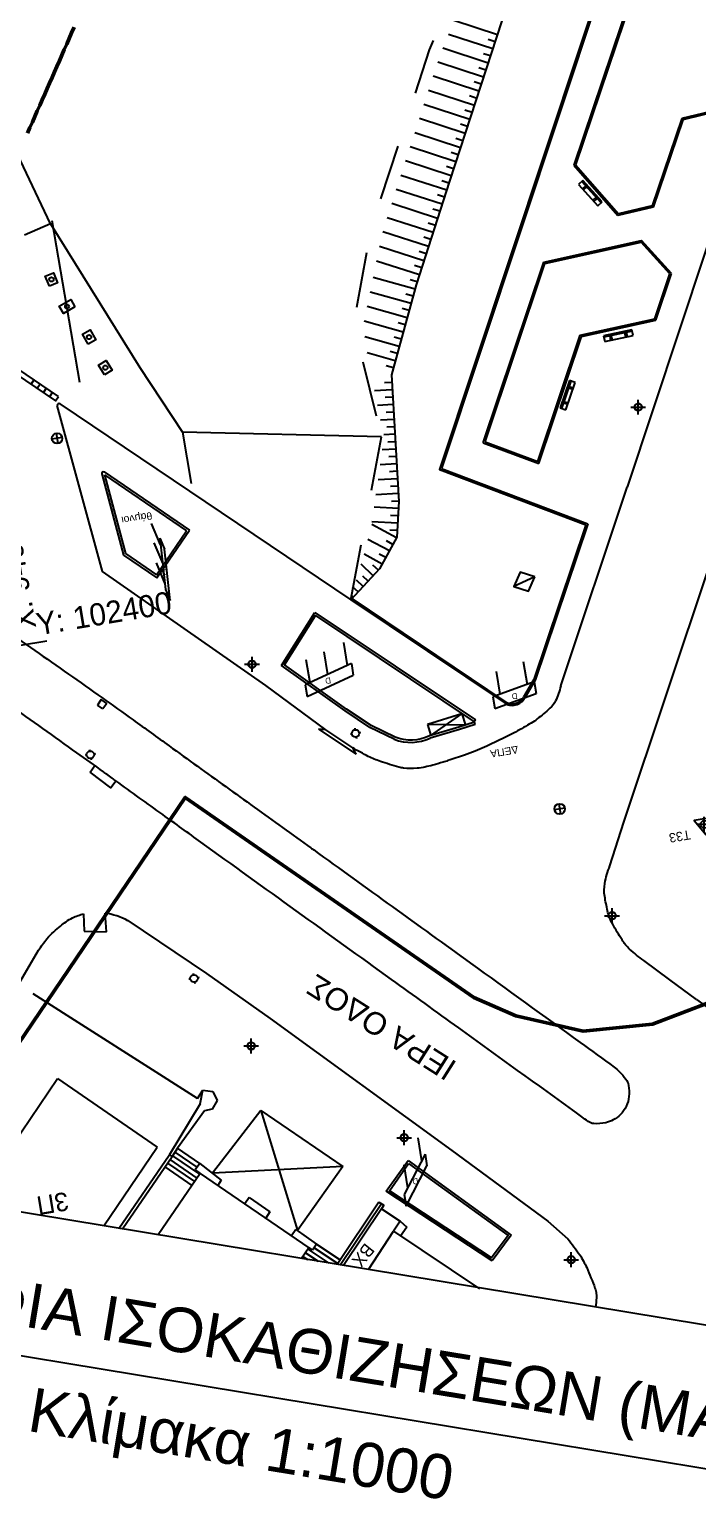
# Model space of a CAD drawing. Header units: metres. Extents: x 93017 to 94633, y 101979 to 102793.
# Drawn here: x 94074.48 to 94083.48, y 102336.74 to 102356.58 of the extents above; entities that cross this region are included whole.
import ezdxf
from ezdxf.enums import TextEntityAlignment as Align

# ---------------------------------------------------------------- set-up
doc = ezdxf.new("R2010")
doc.units = ezdxf.units.M
doc.header["$LTSCALE"] = 0.75
doc.header["$MEASUREMENT"] = 0
doc.header["$PDMODE"] = 34
doc.header["$PDSIZE"] = 0.1
doc.linetypes.add('DIAK1-1', pattern=[2, 1, -1])
for name, color, linetype in [('CG_BLOCK', 253, 'Continuous'), ('CG_DIAF', 253, 'Continuous'), ('CG_FREATIO', 252, 'Continuous'), ('CG_FRT', 253, 'Continuous'), ('CG_KR', 253, 'Continuous'), ('CG_KT', 253, 'Continuous'), ('CG_KTISMATA_TXT', 252, 'Continuous'), ('CG_MD', 253, 'Continuous'), ('CG_MD_KT', 8, 'Continuous'), ('CG_PO', 253, 'DIAK1-1'), ('CG_SBL_PR', 253, 'Continuous'), ('CG_SK', 253, 'Continuous'), ('CG_SR', 253, 'SR'), ('CG_STA-KYK', 8, 'Continuous'), ('CG_STA-SHM', 8, 'Continuous'), ('CG_TRI', 253, 'Continuous'), ('CG_USER', 253, 'Continuous'), ('GEOLOGY', 7, 'Continuous'), ('GSLAYER', 7, 'Continuous'), ('KANABOS', 8, 'Continuous'), ('LEZANTES', 6, 'Continuous'), ('OTM Solid 252', 252, 'Continuous'), ('OTM Text 0.25', 2, 'Continuous'), ('OTM Title + Pinakida', 7, 'Continuous'), ('ΖΩΝΗ ΕΠΙΡΡΟΗΣ', 1, 'Continuous')]:
    doc.layers.add(name, color=color, linetype=linetype)
doc.styles.add('ARIAL', font='ARIAL.TTF')
doc.styles.add('Arial Greek', font='ARIAL.TTF')
doc.styles.add('DIAF', font='GR-SIMPL.shx')
doc.styles.add('GGCADPNT', font='ggcadpnt.shx')
doc.styles.add('GRSIMP', font='grsimp')
doc.styles.add('KTISMATA', font='win-sim.shx')
doc.linetypes.add('P3', pattern='A,1e-05,[114,OrizLt.shx,S=0.5,R=0,X=0,Y=0],-0.5,[114,OrizLt.shx,S=0.5,R=0,X=0,Y=0],-0.5,[114,OrizLt.shx,S=1,R=0,X=0,Y=0],-0.5', length=1.50001)
doc.linetypes.add('SR', pattern='A,6,-1.5,[121,OrizLt.shx,S=0.4,R=0,X=0,Y=0],-1.5', length=9)

# ---------------------------------------------------------------- blocks, each defined once
blk = doc.blocks.new('SHM_TRI')
at = {"layer": 'CG_TRI'}
blk.add_point((0, 0), dxfattribs=at)
blk.add_3dface([(0, 1.6, 1000), (-1.39, -0.8, 1000), (1.39, -0.8, 1000)], dxfattribs=at)
at = {"layer": 'CG_TRI', "style": 'GGCADPNT'}
for tag, p, height in [('KOD', (2.3, 0.5), 1.4), ('H', (2.3, -1.5), 1.2)]:
    blk.add_attdef(tag, p, '', height=height, dxfattribs=at)
blk = doc.blocks.new('pagaki')
at = {"layer": 'CG_DIAF'}
for p, q in [((94425.849, 102162.277), (94426.751, 102164.007)), ((94427.017, 102163.869), (94426.115, 102162.138)), ((94427.105, 102163.823), (94426.204, 102162.092)), ((94426.52, 102163.564), (94426.786, 102163.425)), ((94426.566, 102163.653), (94426.832, 102163.514)), ((94426.751, 102164.007), (94427.105, 102163.823)), ((94426.204, 102162.092), (94425.849, 102162.277)), ((94426.3, 102162.493), (94426.034, 102162.631)), ((94426.346, 102162.582), (94426.08, 102162.72))]:
    blk.add_line(p, q, dxfattribs=at)
blk = doc.blocks.new('SHM_STA')
at = {"layer": 'CG_STA-KYK'}
blk.add_circle((0, 0), 0.4, dxfattribs=at)
at = {"layer": 'CG_STA-SHM'}
blk.add_point((0, 0), dxfattribs=at)
blk = doc.blocks.new('ARI_KAN')
at = {"layer": 'OTM Solid 252', "style": 'GRSIMP'}
blk.add_text('X:', height=1.5, rotation=90, dxfattribs=at).set_placement((1.2, 1), align=Align.MIDDLE_LEFT)
blk.add_text('Y:', height=1.5, dxfattribs=at).set_placement((2, 1.2), align=Align.MIDDLE_LEFT)
blk.add_attdef('X', text='', height=1.5, rotation=90, dxfattribs=at).set_placement((1.2, 3.5), align=Align.MIDDLE_LEFT)
blk.add_attdef('Y', text='', height=1.5, dxfattribs=at).set_placement((4.5, 1.2), align=Align.MIDDLE_LEFT)
blk = doc.blocks.new('cross')
at = {"layer": 'GEOLOGY', "color": 6}
for p, q in [((11345.511, -2144.538), (11345.511, -2149.538)), ((11343.011, -2147.038), (11348.011, -2147.038))]:
    blk.add_line(p, q, dxfattribs=at)

msp = doc.modelspace()

# ---------------------------------------------------------------- linework, layer by layer
at = {"color": 7, "ltscale": 0.1}
msp.add_line((94067.295, 102339.889), (94087.808, 102336.503), dxfattribs=at)
at = {"layer": 'CG_BLOCK'}
for p, q in [((94074.777, 102354.01), (94075.151, 102351.835)), ((94076.537, 102351.162), (94076.657, 102350.467)), ((94080.763, 102347.938), (94080.814, 102347.63)), ((94081.13, 102348.073), (94081.181, 102347.764)), ((94081.275, 102347.798), (94080.72, 102347.596)), ((94081.275, 102347.798), (94081.302, 102347.64)), ((94080.72, 102347.596), (94080.746, 102347.438)), ((94080.746, 102347.438), (94081.302, 102347.64)), ((94079.708, 102341.655), (94079.759, 102341.347)), ((94079.806, 102341.435), (94079.524, 102340.895)), ((94079.806, 102341.435), (94079.832, 102341.278)), ((94079.519, 102341.293), (94079.57, 102340.984)), ((94079.55, 102340.738), (94079.832, 102341.278)), ((94079.524, 102340.895), (94079.55, 102340.738))]:
    msp.add_line(p, q, dxfattribs=at)
at = {"layer": 'CG_BLOCK', "color": 9}
for p, q in [((94076.118, 102349.932), (94076.239, 102349.644)), ((94076.233, 102349.733), (94076.311, 102349.04)), ((94076.233, 102349.733), (94076.295, 102349.586)), ((94076.153, 102349.671), (94076.273, 102349.387)), ((94076.373, 102348.893), (94076.295, 102349.586)), ((94076.182, 102349.402), (94076.302, 102349.118)), ((94076.311, 102349.04), (94076.373, 102348.893)), ((94078.707, 102348.328), (94078.758, 102348.019)), ((94078.202, 102348.098), (94078.254, 102347.789)), ((94078.442, 102348.201), (94078.492, 102347.897)), ((94078.813, 102348.045), (94078.19, 102347.758)), ((94078.813, 102348.045), (94078.839, 102347.887)), ((94078.19, 102347.758), (94078.216, 102347.6)), ((94078.216, 102347.6), (94078.839, 102347.887))]:
    msp.add_line(p, q, dxfattribs=at)
at = {"layer": 'CG_DIAF'}
for p, q in [((94074.537, 102351.865), (94074.497, 102351.806)), ((94074.62, 102351.809), (94074.58, 102351.749)), ((94074.703, 102351.753), (94074.663, 102351.693)), ((94074.786, 102351.697), (94074.745, 102351.637)), ((94074.786, 102351.697), (94074.745, 102351.637)), ((94078.469, 102347.15), (94078.369, 102347.158)), ((94078.879, 102346.823), (94078.832, 102346.911)), ((94077.593, 102342.022), (94076.943, 102341.178)), ((94077.593, 102342.022), (94078.698, 102341.272)), ((94077.593, 102342.022), (94078.087, 102340.406)), ((94078.698, 102341.272), (94076.943, 102341.178)), ((94078.698, 102341.272), (94078.087, 102340.406))]:
    msp.add_line(p, q, dxfattribs=at)
at = {"layer": 'CG_DIAF', "linetype": 'DIAK1-1'}
msp.add_line((94078.369, 102347.158), (94078.879, 102346.823), dxfattribs=at)
at = {"layer": 'CG_DIAF'}
msp.add_lwpolyline([(94074.869, 102351.641), (94072.995, 102352.909), (94072.955, 102352.85), (94074.828, 102351.581)], close=True, dxfattribs=at)
at = {"layer": 'CG_FREATIO'}
for p, q in [((94074.917, 102351.087), (94074.779, 102351.064)), ((94074.837, 102351.145), (94074.86, 102351.007)), ((94081.284, 102349.211), (94081.001, 102349.081)), ((94075.444, 102347.558), (94075.393, 102347.484)), ((94075.518, 102347.507), (94075.444, 102347.558)), ((94075.518, 102347.507), (94075.466, 102347.433)), ((94075.466, 102347.433), (94075.393, 102347.484)), ((94078.858, 102347.172), (94078.861, 102347.152)), ((94078.938, 102347.114), (94078.918, 102347.111)), ((94078.82, 102347.094), (94078.8, 102347.091)), ((94078.877, 102347.053), (94078.881, 102347.034)), ((94075.247, 102346.808), (94075.227, 102346.805)), ((94075.284, 102346.885), (94075.288, 102346.865)), ((94075.304, 102346.767), (94075.307, 102346.747)), ((94075.365, 102346.828), (94075.345, 102346.824)), ((94075.294, 102346.581), (94075.357, 102346.669)), ((94081.608, 102346.155), (94081.631, 102346.017)), ((94081.689, 102346.098), (94081.551, 102346.075)), ((94076.643, 102343.794), (94076.624, 102343.791)), ((94076.681, 102343.872), (94076.685, 102343.852)), ((94076.701, 102343.753), (94076.704, 102343.733)), ((94076.762, 102343.814), (94076.742, 102343.811))]:
    msp.add_line(p, q, dxfattribs=at)
for points in [[(94074.744, 102353.127), (94074.689, 102353.263), (94074.8, 102353.308), (94074.856, 102353.172)], [(94075.089, 102352.849), (94074.933, 102352.76), (94074.878, 102352.856), (94075.034, 102352.945)], [(94075.265, 102352.346), (94075.189, 102352.478), (94075.294, 102352.537), (94075.369, 102352.405)], [(94075.486, 102351.934), (94075.408, 102352.062), (94075.511, 102352.125), (94075.589, 102351.996)], [(94081.284, 102349.211), (94081.088, 102349.273), (94081.001, 102349.081), (94081.198, 102349.018)]]:
    msp.add_lwpolyline(points, close=True, dxfattribs=at)
msp.add_lwpolyline([(94075.646, 102346.466), (94075.573, 102346.37), (94075.294, 102346.581)], dxfattribs=at)
for centre, radius in [((94074.772, 102353.218), 0.03), ((94074.983, 102352.853), 0.0276), ((94075.279, 102352.441), 0.03), ((94075.499, 102352.029), 0.03), ((94074.848, 102351.076), 0.07), ((94078.869, 102347.103), 0.05), ((94075.296, 102346.816), 0.05), ((94081.62, 102346.086), 0.07), ((94076.693, 102343.803), 0.05)]:
    msp.add_circle(centre, radius, dxfattribs=at)
at = {"layer": 'CG_FRT', "flags": 128}
msp.add_lwpolyline([(94085.347, 102367.569), (94085.396, 102366.712), (94085.037, 102366.172), (94084.951, 102365.034), (94084.919, 102364.999), (94084.675, 102364.404), (94084.18, 102363.042), (94083.644, 102362.069), (94083.191, 102361.151), (94082.775, 102360.321), (94081.7, 102358.143), (94080.843, 102356.699), (94080.137, 102354.542), (94079.688, 102353.146), (94079.352, 102351.931)], dxfattribs=at)
at = {"layer": 'CG_FRT'}
msp.add_lwpolyline([(94079.352, 102351.931), (94079.452, 102350.228), (94079.425, 102349.744), (94079.194, 102349.318), (94078.805, 102348.904)], dxfattribs=at)
at = {"layer": 'CG_KR'}
for p, q in [((94085.102, 102358.179), (94082.529, 102350.42)), ((94082.396, 102357.802), (94080.028, 102350.67)), ((94082.773, 102357.604), (94081.813, 102354.756)), ((94082.781, 102357.565), (94081.835, 102354.76)), ((94083.83, 102355.52), (94083.264, 102355.386)), ((94083.845, 102355.504), (94083.28, 102355.369)), ((94083.264, 102355.386), (94082.866, 102354.207)), ((94083.28, 102355.369), (94082.882, 102354.19)), ((94074.759, 102353.968), (94074.195, 102355.159)), ((94081.813, 102354.756), (94082.404, 102354.08)), ((94081.835, 102354.76), (94082.411, 102354.103)), ((94082.882, 102354.19), (94082.404, 102354.08)), ((94082.866, 102354.207), (94082.411, 102354.103)), ((94074.759, 102353.968), (94074.411, 102353.815)), ((94074.759, 102353.968), (94075.964, 102352.033)), ((94081.406, 102353.452), (94082.723, 102353.742)), ((94081.421, 102353.434), (94082.716, 102353.72)), ((94083.105, 102353.292), (94082.716, 102353.72)), ((94083.128, 102353.296), (94082.723, 102353.742)), ((94080.59, 102351.017), (94081.406, 102353.452)), ((94080.615, 102351.029), (94081.421, 102353.434)), ((94082.902, 102352.687), (94083.105, 102353.292)), ((94082.917, 102352.67), (94083.128, 102353.296)), ((94081.897, 102352.466), (94082.902, 102352.687)), ((94081.913, 102352.449), (94082.917, 102352.67)), ((94081.327, 102350.765), (94081.897, 102352.466)), ((94081.34, 102350.739), (94081.913, 102352.449)), ((94075.964, 102352.033), (94076.537, 102351.162)), ((94075.461, 102349.282), (94074.85, 102351.521)), ((94074.886, 102351.542), (94078.805, 102348.904)), ((94080.59, 102351.017), (94081.34, 102350.739)), ((94080.615, 102351.029), (94081.327, 102350.765)), ((94075.452, 102350.598), (94075.743, 102349.505)), ((94075.483, 102350.624), (94076.632, 102349.839)), ((94075.487, 102350.585), (94076.59, 102349.831)), ((94075.487, 102350.585), (94075.769, 102349.524)), ((94080.028, 102350.67), (94081.999, 102349.925)), ((94081.634, 102347.742), (94082.529, 102350.42)), ((94081.974, 102349.913), (94081.273, 102347.83)), ((94081.999, 102349.925), (94081.291, 102347.821)), ((94076.186, 102349.239), (94076.59, 102349.831)), ((94076.194, 102349.197), (94076.632, 102349.839)), ((94075.743, 102349.505), (94076.194, 102349.197)), ((94075.769, 102349.524), (94076.186, 102349.239)), ((94077.659, 102347.749), (94075.461, 102349.282)), ((94082.484, 102345.907), (94083.647, 102349.389)), ((94078.805, 102348.904), (94080.872, 102347.518)), ((94078.819, 102348.919), (94080.883, 102347.534)), ((94077.872, 102348.018), (94078.322, 102348.732)), ((94078.322, 102348.732), (94080.487, 102347.284)), ((94078.73, 102347.407), (94077.872, 102348.018)), ((94078.469, 102347.15), (94077.659, 102347.749)), ((94081.273, 102347.83), (94081.131, 102347.592)), ((94081.291, 102347.821), (94081.149, 102347.583)), ((94079.063, 102347.181), (94078.73, 102347.407)), ((94080.303, 102347.368), (94079.84, 102347.221)), ((94079.883, 102347.074), (94080.303, 102347.368)), ((94080.303, 102347.368), (94080.353, 102347.215)), ((94078.832, 102346.911), (94078.469, 102347.15)), ((94079.39, 102347.024), (94079.063, 102347.181)), ((94079.84, 102347.221), (94079.883, 102347.074)), ((94080.353, 102347.215), (94079.84, 102347.221)), ((94080.271, 102347.156), (94079.877, 102347.041)), ((94080.48, 102347.225), (94080.271, 102347.156)), ((94080.487, 102347.284), (94080.47, 102347.259)), ((94080.48, 102347.225), (94080.471, 102347.253)), ((94082.298, 102345.318), (94082.484, 102345.907)), ((94075.206, 102344.675), (94075.214, 102344.44)), ((94075.512, 102344.429), (94075.495, 102344.683)), ((94075.801, 102344.582), (94076.86, 102343.871)), ((94075.214, 102344.44), (94075.512, 102344.429)), ((94073.97, 102343.12), (94074.6, 102344.182)), ((94083.104, 102343.785), (94082.754, 102344.046)), ((94076.86, 102343.871), (94077.719, 102343.263)), ((94083.465, 102343.521), (94083.104, 102343.785)), ((94076.739, 102342.186), (94074.526, 102343.597)), ((94083.465, 102343.521), (94085.445, 102342.076)), ((94077.719, 102343.263), (94080.165, 102341.484)), ((94076.739, 102342.186), (94076.811, 102342.297)), ((94076.775, 102342.113), (94076.811, 102342.297)), ((94076.811, 102342.297), (94076.946, 102342.282)), ((94077.004, 102342.158), (94076.936, 102342.043)), ((94076.946, 102342.282), (94077.004, 102342.158)), ((94076.936, 102342.043), (94076.836, 102342.021)), ((94079.282, 102340.936), (94079.578, 102341.353)), ((94079.578, 102341.353), (94080.966, 102340.347)), ((94080.165, 102341.484), (94081.461, 102340.532)), ((94080.711, 102339.999), (94079.282, 102340.936)), ((94079.469, 102340.532), (94079.559, 102340.455)), ((94079.559, 102340.455), (94079.477, 102340.332)), ((94081.461, 102340.532), (94081.729, 102340.294)), ((94080.966, 102340.347), (94080.711, 102339.999))]:
    msp.add_line(p, q, dxfattribs=at)
at = {"layer": 'CG_KR', "flags": 128}
for points in [[(94073.605, 102348.873, -0.002183), (94074.548, 102348.22, -0.001182), (94075.453, 102347.585, -0.002534), (94075.872, 102347.286, -0.000514), (94076.358, 102346.935, 0.000658), (94076.738, 102346.661, 0.00017), (94077.503, 102346.111, -0.000338), (94078.268, 102345.56, -0.000191), (94078.306, 102345.533, -0.000003), (94080.419, 102344.009, -0.000361), (94081.896, 102342.941, -0.001165), (94082.353, 102342.609, -0.041931), (94082.425, 102342.547, -0.030675), (94082.51, 102342.448, -0.116749), (94082.548, 102342.363, -0.07238), (94082.554, 102342.213, -0.085089), (94082.517, 102342.08, -0.08643), (94082.438, 102341.97, -0.068066), (94082.343, 102341.898, -0.074146), (94082.24, 102341.859, -0.072414), (94082.081, 102341.848, -0.139366), (94082.002, 102341.877, -0.007902), (94081.921, 102341.938, 0.008947), (94081.848, 102341.992, 0.000075), (94080.26, 102343.137, 0.000132), (94079.354, 102343.79, 0.000001), (94076.787, 102345.638, 0.000007), (94076.272, 102346.009, 0.000072), (94075.956, 102346.236, -0.000335), (94075.64, 102346.464, -0.005339), (94075.589, 102346.502, 0.004024), (94075.52, 102346.552, 0.002375), (94075.472, 102346.587, 0.00032), (94075.114, 102346.843, 0.000998), (94074.2, 102347.491, 0.004472)], [(94081.634, 102347.742, -0.057951), (94081.564, 102347.541, -0.098341), (94081.488, 102347.441, -0.014997), (94081.318, 102347.298, -0.034224), (94081.238, 102347.243, -0.00712), (94081.023, 102347.122, -0.011008), (94080.881, 102347.048, -0.006888), (94080.606, 102346.917, -0.015459), (94080.48, 102346.864, -0.008277), (94080.34, 102346.812, -0.005206), (94080.115, 102346.736, -0.005741), (94080.049, 102346.715, -0.002809), (94079.911, 102346.675, -0.044909), (94079.698, 102346.634, -0.053743), (94079.517, 102346.635, -0.042032), (94079.454, 102346.648, -0.010296), (94079.204, 102346.726, -0.035263), (94079.042, 102346.793, -0.025537), (94078.832, 102346.911)], [(94082.754, 102344.046, -0.041656), (94082.563, 102344.198, -0.062688), (94082.46, 102344.323, -0.014901), (94082.335, 102344.533, -0.03468), (94082.291, 102344.628, -0.035935), (94082.265, 102344.712, -0.015661), (94082.227, 102344.908, -0.083192), (94082.228, 102345.082, -0.058585), (94082.298, 102345.318)], [(94074.6, 102344.182, -0.030009), (94074.711, 102344.336, -0.042697), (94074.804, 102344.432, -0.007101), (94074.895, 102344.508, -0.008837), (94074.969, 102344.566, -0.055255), (94075.057, 102344.619, -0.035296), (94075.206, 102344.675)]]:
    msp.add_lwpolyline(points, format="xyb", dxfattribs=at)
at = {"layer": 'CG_KR'}
msp.add_lwpolyline([(94083.041, 102359.776), (94082.377, 102357.808), (94080.003, 102350.658), (94081.974, 102349.913)], dxfattribs=at)
for points in [[(94080.471, 102347.253), (94080.262, 102347.185), (94079.866, 102347.069, -0.205612), (94079.402, 102347.051), (94079.078, 102347.208), (94078.747, 102347.431), (94077.912, 102348.026), (94078.331, 102348.69), (94080.47, 102347.259)], [(94081.729, 102340.294, -0.031742), (94081.89, 102340.081, -0.043082), (94081.984, 102339.908, -0.0142), (94082.096, 102339.63, -0.058095), (94082.114, 102339.558, -0.048017), (94082.115, 102339.499, -0.009595), (94082.104, 102339.376, -0.0562)]]:
    msp.add_lwpolyline(points, format="xyb", dxfattribs=at)
msp.add_lwpolyline([(94079.585, 102341.311), (94080.924, 102340.34), (94080.703, 102340.04), (94079.325, 102340.944)], close=True, dxfattribs=at)
for centre, radius, start, end in [((94074.875, 102351.52), 0.0245, 62.5499, 178.4529), ((94075.474, 102350.603), 0.0224, 67.2824, 194.0008), ((94080.983, 102347.668), 0.187, 233.4474, 332.8817), ((94080.983, 102347.668), 0.167, 233.4474, 332.8817), ((94079.614, 102347.6), 0.618, 248.7991, 295.1649), ((94075.346, 102343.724), 0.97, 62.0393, 81.1673)]:
    msp.add_arc(centre, radius, start, end, dxfattribs=at)
at = {"layer": 'CG_KT'}
for p, q in [((94074.247, 102341.556), (94074.854, 102342.454)), ((94074.854, 102342.454), (94076.195, 102341.531)), ((94075.477, 102340.47), (94076.195, 102341.531)), ((94076.778, 102341.177), (94076.211, 102340.349)), ((94076.778, 102341.177), (94078.24, 102340.175)), ((94079.218, 102340.7), (94079.469, 102340.532)), ((94079.045, 102339.881), (94079.38, 102340.397)), ((94079.469, 102340.532), (94079.38, 102340.397)), ((94079.38, 102340.397), (94080.538, 102339.622)), ((94078.24, 102340.175), (94078.141, 102340.03))]:
    msp.add_line(p, q, dxfattribs=at)
at = {"layer": 'CG_MD'}
for p, q in [((94075.681, 102340.437), (94076.357, 102341.424)), ((94075.729, 102340.429), (94076.401, 102341.406)), ((94076.401, 102341.406), (94076.363, 102341.432)), ((94076.77, 102341.311), (94076.71, 102341.223)), ((94076.71, 102341.223), (94076.778, 102341.177)), ((94076.77, 102341.311), (94077.061, 102341.086)), ((94077.061, 102341.086), (94077.013, 102341.016)), ((94079.184, 102340.789), (94078.623, 102339.951)), ((94079.218, 102340.768), (94078.666, 102339.944)), ((94079.25, 102340.748), (94079.218, 102340.7)), ((94078.288, 102340.142), (94078.24, 102340.175)), ((94078.344, 102340.224), (94078.288, 102340.142))]:
    msp.add_line(p, q, dxfattribs=at)
at = {"layer": 'CG_MD', "flags": 128}
for points in [[(94076.775, 102342.113), (94076.357, 102341.424)], [(94076.836, 102342.021), (94076.472, 102341.515), (94076.401, 102341.406)], [(94077.438, 102340.854), (94077.378, 102340.766)], [(94077.438, 102340.854), (94077.717, 102340.658)], [(94079.184, 102340.789), (94079.25, 102340.748)], [(94077.717, 102340.658), (94077.659, 102340.573)], [(94078.066, 102340.421), (94078.007, 102340.335)], [(94078.066, 102340.421), (94078.344, 102340.224)]]:
    msp.add_lwpolyline(points, dxfattribs=at)
at = {"layer": 'CG_MD_KT'}
msp.add_line((94079.218, 102340.7), (94078.707, 102339.937), dxfattribs=at)
at = {"layer": 'CG_PO', "flags": 128}
for points in [[(94082.571, 102363.444), (94082.042, 102361.76), (94081.212, 102359.503), (94080.515, 102357.848), (94079.861, 102356.311), (94079.084, 102353.924), (94078.841, 102352.622), (94079.218, 102351.097)], [(94078.805, 102348.904), (94079.218, 102351.097)]]:
    msp.add_lwpolyline(points, dxfattribs=at)
at = {"layer": 'CG_SBL_PR'}
for p, q in [((94080.782, 102356.512), (94080.195, 102356.704)), ((94080.72, 102356.322), (94080.12, 102356.518)), ((94080.751, 102356.417), (94080.656, 102356.448)), ((94080.657, 102356.132), (94080.045, 102356.332)), ((94080.688, 102356.227), (94080.593, 102356.258)), ((94080.595, 102355.941), (94079.978, 102356.144)), ((94080.626, 102356.037), (94080.531, 102356.068)), ((94080.533, 102355.751), (94079.916, 102355.953)), ((94080.564, 102355.846), (94080.469, 102355.878)), ((94080.471, 102355.561), (94079.854, 102355.763)), ((94080.502, 102355.656), (94080.407, 102355.688)), ((94080.408, 102355.371), (94079.792, 102355.573)), ((94080.44, 102355.466), (94080.344, 102355.497)), ((94080.346, 102355.181), (94079.73, 102355.383)), ((94080.377, 102355.276), (94080.282, 102355.307)), ((94080.284, 102354.991), (94079.668, 102355.193)), ((94080.315, 102355.086), (94080.22, 102355.117)), ((94080.222, 102354.801), (94079.606, 102355.003)), ((94080.253, 102354.896), (94080.158, 102354.927)), ((94080.159, 102354.611), (94079.544, 102354.813)), ((94080.191, 102354.706), (94080.096, 102354.737)), ((94080.098, 102354.421), (94079.481, 102354.619)), ((94080.128, 102354.516), (94080.033, 102354.547)), ((94080.037, 102354.23), (94079.419, 102354.429)), ((94080.067, 102354.326), (94079.972, 102354.356)), ((94079.914, 102353.849), (94079.296, 102354.048)), ((94079.976, 102354.04), (94079.357, 102354.238)), ((94080.006, 102354.135), (94079.911, 102354.166)), ((94079.853, 102353.659), (94079.236, 102353.857)), ((94079.945, 102353.945), (94079.85, 102353.975)), ((94079.792, 102353.469), (94079.194, 102353.661)), ((94079.884, 102353.754), (94079.789, 102353.785)), ((94079.731, 102353.278), (94079.152, 102353.464)), ((94079.823, 102353.564), (94079.727, 102353.594)), ((94079.761, 102353.373), (94079.666, 102353.404)), ((94079.672, 102353.087), (94079.106, 102353.244)), ((94079.7, 102353.183), (94079.605, 102353.214)), ((94079.619, 102352.894), (94079.066, 102353.047)), ((94079.645, 102352.991), (94079.549, 102353.017)), ((94079.512, 102352.509), (94078.985, 102352.655)), ((94079.565, 102352.702), (94079.026, 102352.851)), ((94079.592, 102352.798), (94079.496, 102352.825)), ((94079.539, 102352.605), (94079.442, 102352.632)), ((94079.459, 102352.316), (94078.993, 102352.445)), ((94079.485, 102352.412), (94079.389, 102352.439)), ((94079.405, 102352.123), (94079.026, 102352.228)), ((94079.432, 102352.22), (94079.336, 102352.246)), ((94079.379, 102352.027), (94079.282, 102352.054)), ((94079.364, 102351.731), (94079.125, 102351.717)), ((94079.358, 102351.831), (94079.258, 102351.825)), ((94079.376, 102351.531), (94079.166, 102351.519)), ((94079.37, 102351.631), (94079.27, 102351.625)), ((94079.387, 102351.332), (94079.208, 102351.321)), ((94079.381, 102351.431), (94079.282, 102351.426)), ((94079.399, 102351.132), (94079.249, 102351.123)), ((94079.393, 102351.232), (94079.293, 102351.226)), ((94079.411, 102350.932), (94079.23, 102350.922)), ((94079.405, 102351.032), (94079.305, 102351.026)), ((94079.423, 102350.733), (94079.202, 102350.72)), ((94079.417, 102350.832), (94079.317, 102350.827)), ((94079.434, 102350.533), (94079.173, 102350.518)), ((94079.428, 102350.633), (94079.329, 102350.627)), ((94079.446, 102350.333), (94079.145, 102350.316)), ((94079.44, 102350.433), (94079.34, 102350.427)), ((94079.447, 102350.134), (94079.122, 102350.152)), ((94079.452, 102350.233), (94079.352, 102350.228)), ((94079.42, 102349.735), (94079.087, 102349.916)), ((94079.436, 102349.934), (94079.09, 102349.954)), ((94079.441, 102350.034), (94079.341, 102350.039)), ((94079.325, 102349.56), (94079.037, 102349.716)), ((94079.372, 102349.648), (94079.285, 102349.695)), ((94079.43, 102349.834), (94079.33, 102349.84)), ((94079.23, 102349.384), (94078.987, 102349.515)), ((94079.277, 102349.472), (94079.189, 102349.519)), ((94079.108, 102349.227), (94078.944, 102349.381)), ((94079.177, 102349.3), (94079.104, 102349.368)), ((94078.971, 102349.081), (94078.881, 102349.166)), ((94079.04, 102349.154), (94078.967, 102349.222)), ((94078.834, 102348.935), (94078.819, 102348.95)), ((94078.903, 102349.008), (94078.83, 102349.076))]:
    msp.add_line(p, q, dxfattribs=at)
at = {"layer": 'CG_SBL_PR', "linetype": 'P3', "flags": 128}
msp.add_lwpolyline([(94076.739, 102342.186), (94074.526, 102343.597)], dxfattribs=at)
at = {"layer": 'CG_SK'}
for p, q in [((94076.736, 102341.115), (94076.373, 102341.364)), ((94076.77, 102341.165), (94076.407, 102341.414)), ((94076.736, 102341.261), (94076.44, 102341.464)), ((94076.77, 102341.311), (94076.472, 102341.515)), ((94076.668, 102341.016), (94076.305, 102341.266)), ((94076.702, 102341.066), (94076.339, 102341.315)), ((94078.228, 102340.157), (94078.511, 102339.969)), ((94078.31, 102340.174), (94078.63, 102339.962)), ((94078.344, 102340.224), (94078.664, 102340.012)), ((94078.16, 102340.058), (94078.222, 102340.017)), ((94078.194, 102340.108), (94078.366, 102339.993))]:
    msp.add_line(p, q, dxfattribs=at)
at = {"layer": 'CG_SR'}
msp.add_line((94079.218, 102351.097), (94076.537, 102351.162), dxfattribs=at)
at = {"layer": 'GSLAYER', "color": 1, "lineweight": 50, "flags": 128}
msp.add_lwpolyline([(94074.449, 102355.187), (94074.483, 102355.262), (94074.516, 102355.337), (94074.549, 102355.412), (94074.582, 102355.487), (94074.615, 102355.562), (94074.648, 102355.637), (94074.681, 102355.712), (94074.714, 102355.787), (94074.747, 102355.862), (94074.78, 102355.937), (94074.813, 102356.012), (94074.846, 102356.087), (94074.879, 102356.162), (94074.912, 102356.237), (94074.945, 102356.312), (94074.978, 102356.388), (94075.011, 102356.463), (94075.044, 102356.538), (94075.077, 102356.613)], dxfattribs=at)
at = {"layer": 'KANABOS'}
msp.add_line((94073.723, 102348.186), (94074.71, 102348.35), dxfattribs=at)
at = {"layer": 'OTM Text 0.25', "color": 7, "ltscale": 0.5}
msp.add_lwpolyline([(94057.071, 102384.966), (94111.785, 102375.933), (94105.122, 102335.576), (94050.409, 102344.609)], close=True, dxfattribs=at)
at = {"layer": 'ΖΩΝΗ ΕΠΙΡΡΟΗΣ', "color": 6, "lineweight": 50}
msp.add_lwpolyline([(94099.996, 102355.422), (94100.101, 102350.422), (94087.984, 102350.367), (94087.399, 102348.691), (94086.128, 102349.113), (94085.32, 102345.608), (94084.976, 102344.759), (94084.379, 102343.981), (94083.671, 102343.494), (94082.87, 102343.186), (94081.936, 102343.093), (94081.03, 102343.3), (94080.464, 102343.548), (94076.576, 102346.242), (94072.945, 102340.888)], dxfattribs=at)

# ---------------------------------------------------------------- block references
at = {"yscale": 0.2000000000116415, "zscale": 0.2}
for p, xscale, rotation in [((70623.495, 117315.76), -0.1999999999992942, 194.7247480274561), ((69299.75, 89704.707), -0.2000000000103401, 254.2910016562872), ((92273.333, 74587.01), -0.1999999999935626, 313.5270697957764)]:
    msp.add_blockref('pagaki', p, dxfattribs=dict(at, xscale=xscale, rotation=rotation))
at = {"layer": 'CG_STA-SHM', "xscale": 0.120000000013111, "yscale": 0.1187999999965541, "zscale": 0.12, "rotation": 189.4408011610518}
for p in [(94082.678, 102351.498), (94077.475, 102348.034), (94082.326, 102344.648), (94077.464, 102342.894), (94079.525, 102341.658), (94081.776, 102340.015)]:
    msp.add_blockref('SHM_STA', p, dxfattribs=at)
at = {"layer": 'CG_TRI', "xscale": 0.09000000000146238, "yscale": 0.0891000000119675, "zscale": 0.09000000000000001, "rotation": 189.4408011572422}
msp.add_blockref('SHM_TRI', (94083.569, 102345.879), dxfattribs=at).add_auto_attribs({'KOD': 'T33'})
at = {"layer": 'GEOLOGY', "color": 33, "xscale": 0.2000000000122818, "yscale": 0.2000000000116415, "zscale": 0.2, "rotation": 9.440801161507581}
msp.add_blockref('cross', (91765.413, 102399.662), dxfattribs=at)
at = {"layer": 'KANABOS'}
ref = msp.add_blockref('ARI_KAN', (94074.216, 102348.268), dxfattribs=dict(at, xscale=0.2000000000122818, yscale=0.2000000000116415, zscale=0.2, rotation=9.440801161507581))
ref.add_attrib('X', '94000', dxfattribs={"layer": '0', "height": 0.3, "rotation": 99.4408, "style": 'GRSIMP'}).set_placement((94074.338, 102348.998), align=Align.MIDDLE_LEFT)
ref.add_attrib('Y', '102400', dxfattribs={"layer": '0', "height": 0.3, "rotation": 9.4408, "style": 'GRSIMP'}).set_placement((94075.065, 102348.652), align=Align.MIDDLE_LEFT)

# ---------------------------------------------------------------- texts
at = {"layer": 'CG_DIAF', "style": 'ARIAL'}
for s, height, rotation, p in [('θάμνοι', 0.1, 189.4408, (94076.121, 102350.087)), ('ΔΕΠΑ', 0.1, 189.4408, (94081.053, 102346.937)), ('ΙΕΡΑ ΟΔΟΣ', 0.3, 147.6948, (94080.253, 102342.666))]:
    msp.add_text(s, height=height, rotation=rotation, dxfattribs=at).set_placement(p)
at = {"layer": 'CG_KTISMATA_TXT', "style": 'KTISMATA'}
for s, height, rotation, p in [('3Π', 0.25, 189.4408, (94074.789, 102340.772)), ('ΒΧ', 0.175, 231.4901, (94078.973, 102340.075))]:
    msp.add_text(s, height=height, rotation=rotation, dxfattribs=at).set_placement(p, align=Align.MIDDLE_CENTER)
at = {"layer": 'CG_USER', "color": 9, "ltscale": 0.2, "style": 'DIAF'}
for p in [(94076.329, 102349.322), (94078.531, 102347.859)]:
    msp.add_text('D', height=0.08, rotation=189.4408, dxfattribs=at).set_placement(p)
at = {"layer": 'CG_USER', "ltscale": 0.2, "style": 'DIAF'}
for p in [(94081.045, 102347.65), (94079.708, 102341.115)]:
    msp.add_text('D', height=0.08, rotation=189.4408, dxfattribs=at).set_placement(p)
at = {"layer": 'LEZANTES', "color": 7, "style": 'ARIAL'}
msp.add_text('Κλίμακα 1:1000', height=0.59445, rotation=350.6259, dxfattribs=at).set_placement((94077.331, 102337.534), align=Align.MIDDLE_CENTER)
at = {"layer": 'OTM Title + Pinakida', "color": 7, "style": 'Arial Greek'}
msp.add_text('ΟΡΙΖΟΝΤΙΟΓΡΑΦΙΑ ΙΣΟΚΑΘΙΖΗΣΕΩΝ (ΜΑΪΟΣ 2010)', height=0.6, rotation=350.6259, dxfattribs=at).set_placement((94077.622, 102338.582), align=Align.CENTER)

doc.saveas('drawing.dxf')
